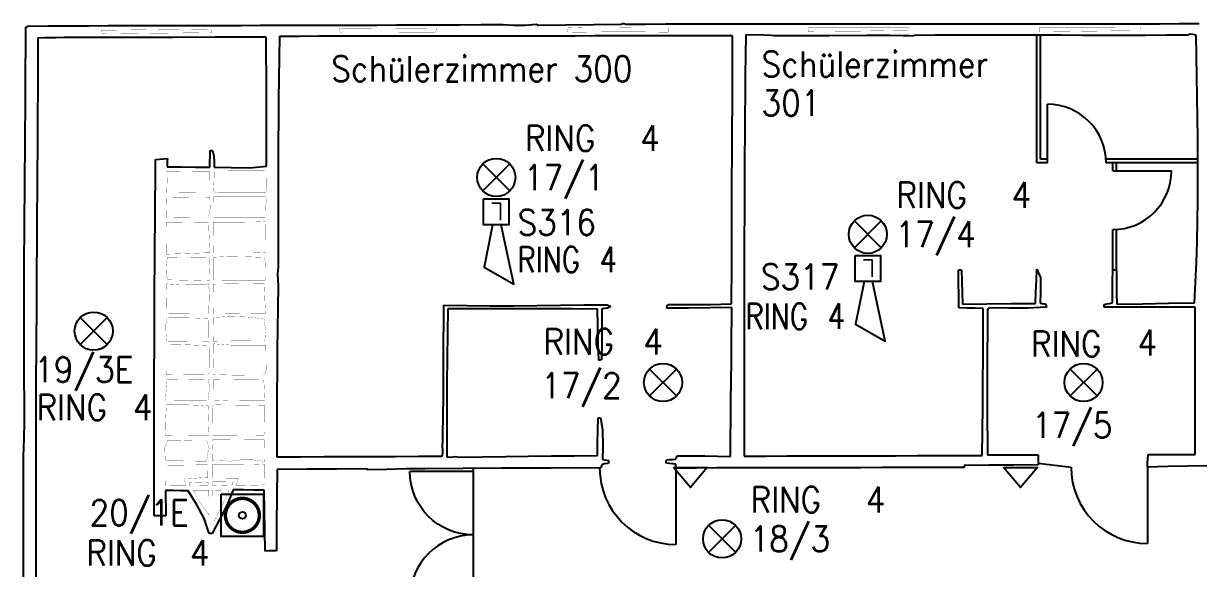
# Model space of a CAD drawing. Extents: x -9.7 to 15.4, y -4.5 to 14.4.
# Drawn here: x -9.65 to 4.21, y 7.98 to 14.4 of the extents above; entities that cross this region are included whole.
import ezdxf
from ezdxf.enums import TextEntityAlignment as Align

# ---------------------------------------------------------------- set-up
doc = ezdxf.new("R2010")
doc.units = 0
doc.header["$LTSCALE"] = 0.000394
doc.header["$MEASUREMENT"] = 0
doc.layers.get('0').update_dxf_attribs({"linetype": 'CONTINUOUS'})
for name, color, linetype in [('Grundriß', 7, 'CONTINUOUS'), ('Raumbezeichnung', 7, 'CONTINUOUS'), ('SECO-BRAND', 240, 'CONTINUOUS'), ('SECO-BRAND_LOOP', 81, 'CONTINUOUS')]:
    doc.layers.add(name, color=color, linetype=linetype)
doc.styles.add('ROMANS', font='romans.shx', dxfattribs={"width": 0.9})

# ---------------------------------------------------------------- blocks, each defined once
blk = doc.blocks.new('Tür')
at = {"layer": 'Grundriß', "linetype": 'Continuous'}
blk.add_line((0, 0), (0, 0.9), dxfattribs=at)
blk.add_arc((0, 0), 0.9, 0, 90, dxfattribs=at)
blk = doc.blocks.new('SecoS-opt')
for p, q in [((0.159, 0.159), (-0.159, -0.159)), ((-0.159, 0.159), (0.159, -0.159))]:
    blk.add_line(p, q)
blk.add_circle((0, 0), 0.225)
at = {"style": 'ROMANS', "width": 0.9, "flags": 1}
for tag, p in [('PRODUKT_1', (-0.344, -0.147)), ('PRODUKT_2', (-0.344, -0.597)), ('TECHNIK', (-0.344, -1.049)), ('SECOPOS', (-0.344, -1.511))]:
    blk.add_attdef(tag, text='', height=0.3, dxfattribs=at).set_placement(p, align=Align.RIGHT)
at = {"color": 81, "style": 'ROMANS', "width": 0.9}
for tag, p in [('MELDERNUMMER', (0.33, -0.131)), ('LINE_1', (0.33, -0.989)), ('LINE_2', (0.33, -1.441)), ('ZUSATZTEXT', (0.33, -1.886))]:
    blk.add_attdef(tag, p, '', height=0.3, dxfattribs=at)
at = {"layer": 'SECO-BRAND_LOOP', "color": 7, "style": 'ROMANS', "width": 0.8, "flags": 8}
blk.add_attdef('RING', (0.33, -0.579), '', height=0.3, dxfattribs=at)
at = {"layer": 'SECO-BRAND_LOOP', "color": 7, "style": 'ROMANS', "width": 0.8}
blk.add_attdef('RINGNUMMER', (1.294, -0.579), '', height=0.3, dxfattribs=at)
blk = doc.blocks.new('SecoS-indikator o mg')
blk.add_lwpolyline([(0.2, 0), (-0.2, 0), (0, 0.234)], close=True)
at = {"color": 81, "style": 'ROMANS', "width": 0.9, "flags": 1}
blk.add_attdef('MELDERNUMMER', (0.219, 0.425), '', height=0.3, dxfattribs=at)
at = {"style": 'ROMANS', "width": 0.9, "flags": 1}
for tag, p in [('PRODUKT_1', (-0.267, -0.029)), ('PRODUKT_2', (-0.267, -0.479)), ('TECHNIK', (-0.267, -0.931)), ('SECOPOS', (-0.267, -1.393))]:
    blk.add_attdef(tag, text='', height=0.3, dxfattribs=at).set_placement(p, align=Align.RIGHT)
at = {"color": 81, "style": 'ROMANS', "width": 0.9}
for tag, p in [('LINE_1', (0.219, -0.023)), ('LINE_2', (0.219, -0.475)), ('ZUSATZTEXT', (0.219, -0.92))]:
    blk.add_attdef(tag, p, '', height=0.3, dxfattribs=at)
at = {"layer": 'SECO-BRAND_LOOP', "color": 7, "style": 'ROMANS', "width": 0.8}
for tag, p, flags in [('RING', (0.219, 0.874), 9), ('RINGNUMMER', (1.183, 0.874), 1)]:
    blk.add_attdef(tag, p, '', height=0.3, dxfattribs=dict(at, flags=flags))
blk = doc.blocks.new('SecoS-dkm')
blk.add_lwpolyline([(-0.25, 0.25), (0.25, 0.25), (0.25, -0.25), (-0.25, -0.25)], close=True)
at = {"const_width": 0.4}
for points in [[(-0.02, 0, -1), (0.02, 0, 0.956007)], [(-0.02, 0, 1), (0.02, 0, -0.956007)]]:
    blk.add_lwpolyline(points, format="xyb", dxfattribs=at)
blk.add_circle((0, 0), 0.04)
at = {"style": 'ROMANS', "width": 0.9, "flags": 1}
for tag, p in [('PRODUKT_1', (-0.344, -0.147)), ('PRODUKT_2', (-0.344, -0.597)), ('TECHNIK', (-0.344, -1.049)), ('SECOPOS', (-0.344, -1.511))]:
    blk.add_attdef(tag, text='', height=0.3, dxfattribs=at).set_placement(p, align=Align.RIGHT)
at = {"color": 81, "style": 'ROMANS', "width": 0.9}
for tag, p in [('MELDERNUMMER', (0.33, -0.131)), ('LINE_1', (0.33, -0.579)), ('LINE_2', (0.33, -1.031)), ('ZUSATZTEXT', (0.33, -1.476))]:
    blk.add_attdef(tag, p, '', height=0.3, dxfattribs=at)
at = {"layer": 'SECO-BRAND_LOOP', "color": 7, "style": 'ROMANS', "width": 0.8, "flags": 8}
blk.add_attdef('RING', (0.33, 0.317), '', height=0.3, dxfattribs=at)
at = {"layer": 'SECO-BRAND_LOOP', "color": 7, "style": 'ROMANS', "width": 0.8}
blk.add_attdef('RINGNUMMER', (1.294, 0.317), '', height=0.3, dxfattribs=at)
blk = doc.blocks.new('SecoS-sirene loop')
blk.add_lwpolyline([(0.044, 0.307), (0.144, 0.807), (-0.206, 1.007), (-0.056, 0.307)])
blk.add_lwpolyline([(0.15, 0), (-0.15, 0), (-0.15, 0.306), (0.15, 0.306)], close=True)
at = {"color": 82, "style": 'ROMANS'}
blk.add_text('L', height=0.2, dxfattribs=at).set_placement((-0.085, 0.051))
at = {"style": 'ROMANS', "width": 0.9, "flags": 1}
for tag, p in [('PRODUKT_1', (-0.344, 0.022)), ('PRODUKT_2', (-0.344, -0.428)), ('TECHNIK', (-0.344, -0.88)), ('SECOPOS', (-0.344, -1.342))]:
    blk.add_attdef(tag, text='', height=0.3, dxfattribs=at).set_placement(p, align=Align.RIGHT)
at = {"color": 81, "style": 'ROMANS', "width": 0.9}
for tag, p in [('MELDERNUMMER', (0.33, 0.038)), ('LINE_1', (0.33, -0.41)), ('LINE_2', (0.33, -0.861)), ('ZUSATZTEXT', (0.33, -1.307))]:
    blk.add_attdef(tag, p, '', height=0.3, dxfattribs=at)
at = {"layer": 'SECO-BRAND_LOOP', "color": 7, "style": 'ROMANS', "width": 0.8, "flags": 8}
blk.add_attdef('RING', (0.33, 0.487), '', height=0.3, dxfattribs=at)
at = {"layer": 'SECO-BRAND_LOOP', "color": 7, "style": 'ROMANS', "width": 0.8}
blk.add_attdef('RINGNUMMER', (1.294, 0.487), '', height=0.3, dxfattribs=at)

msp = doc.modelspace()

# ---------------------------------------------------------------- linework, layer by layer
at = {"layer": 'Grundriß', "linetype": 'Continuous'}
for p, q in [((-9.624, 14.114), (-9.623, 14.358)), ((-9.623, 14.358), (-9.615, 14.363)), ((-9.623, 14.358), (-9.623, 14.358)), ((-9.615, 14.363), (-9.607, 14.368)), ((-9.607, 14.368), (-9.598, 14.372)), ((-9.598, 14.372), (-9.357, 14.374)), ((-9.357, 14.374), (-9.119, 14.375)), ((-9.119, 14.375), (-8.885, 14.376)), ((-8.885, 14.376), (-8.654, 14.377)), ((-8.654, 14.377), (-8.425, 14.377)), ((-8.425, 14.377), (-8.198, 14.378)), ((-8.198, 14.378), (-7.972, 14.378)), ((-7.972, 14.378), (-7.748, 14.379)), ((-7.748, 14.379), (-7.525, 14.379)), ((-7.525, 14.379), (-7.302, 14.38)), ((-7.302, 14.38), (-7.079, 14.38)), ((-7.079, 14.38), (-6.856, 14.381)), ((-6.856, 14.381), (-6.631, 14.381)), ((-6.631, 14.381), (-6.406, 14.382)), ((-6.406, 14.382), (-6.179, 14.382)), ((-6.179, 14.382), (-5.95, 14.383)), ((-5.95, 14.383), (-5.718, 14.383)), ((-5.718, 14.383), (-5.484, 14.384)), ((-5.484, 14.384), (-5.246, 14.385)), ((-5.246, 14.385), (-5.004, 14.386)), ((-5.004, 14.386), (-4.759, 14.387)), ((-4.759, 14.387), (-4.509, 14.388)), ((-4.509, 14.388), (-4.254, 14.389)), ((-4.254, 14.389), (-3.993, 14.39)), ((-3.993, 14.39), (-3.871, 14.381)), ((-3.871, 14.381), (-3.732, 14.383)), ((-3.732, 14.383), (-3.605, 14.395)), ((-3.605, 14.395), (-3.597, 14.391)), ((-3.597, 14.391), (-3.588, 14.387)), ((-3.588, 14.387), (-3.579, 14.384)), ((-3.579, 14.384), (-3.253, 14.388)), ((-3.253, 14.388), (-2.927, 14.391)), ((-2.927, 14.391), (-2.601, 14.395)), ((-2.601, 14.395), (-2.583, 14.401)), ((-2.583, 14.401), (-2.568, 14.402)), ((-2.568, 14.402), (-2.547, 14.395)), ((-2.547, 14.395), (-2.314, 14.396)), ((-2.314, 14.396), (-2.081, 14.397)), ((-2.081, 14.397), (-1.848, 14.398)), ((-1.848, 14.398), (-1.615, 14.399)), ((-1.615, 14.399), (-1.382, 14.399)), ((-1.382, 14.399), (-1.149, 14.4)), ((-1.149, 14.4), (-0.916, 14.4)), ((-0.916, 14.4), (-0.683, 14.4)), ((-0.683, 14.4), (-0.45, 14.4)), ((-0.45, 14.4), (-0.217, 14.4)), ((-0.217, 14.4), (0.016, 14.4)), ((0.016, 14.4), (0.249, 14.4)), ((0.249, 14.4), (0.483, 14.4)), ((0.483, 14.4), (0.716, 14.4)), ((0.716, 14.4), (0.949, 14.399)), ((0.949, 14.399), (1.182, 14.399)), ((1.182, 14.399), (1.415, 14.399)), ((1.415, 14.399), (1.648, 14.399)), ((1.648, 14.399), (1.881, 14.399)), ((1.881, 14.399), (2.114, 14.399)), ((2.114, 14.399), (2.348, 14.399)), ((2.348, 14.399), (2.581, 14.399)), ((2.581, 14.399), (2.814, 14.399)), ((2.814, 14.399), (3.047, 14.399)), ((3.047, 14.399), (3.28, 14.399)), ((3.28, 14.399), (3.513, 14.4)), ((3.513, 14.4), (3.746, 14.4)), ((3.746, 14.4), (3.98, 14.401)), ((3.98, 14.401), (4.213, 14.402)), ((4.11, 14.275), (4.08, 14.265)), ((4.141, 14.273), (4.11, 14.275)), ((4.178, 14.264), (4.141, 14.273)), ((-9.412, 14.232), (-9.48, 14.23)), ((-9.48, 14.23), (-9.48, 14.149)), ((-9.48, 14.149), (-9.48, 14.073)), ((-9.345, 14.233), (-9.412, 14.232)), ((-9.267, 14.235), (-9.345, 14.233)), ((-9.166, 14.236), (-9.267, 14.235)), ((-9.029, 14.237), (-9.166, 14.236)), ((-8.845, 14.238), (-9.029, 14.237)), ((-8.601, 14.238), (-8.845, 14.238)), ((-8.286, 14.239), (-8.601, 14.238)), ((-7.886, 14.239), (-8.286, 14.239)), ((-7.391, 14.24), (-7.886, 14.239)), ((-6.787, 14.241), (-7.391, 14.24)), ((-6.785, 13.587), (-6.787, 14.241)), ((-6.63, 14.25), (-6.635, 14.001)), ((-6.397, 14.25), (-6.63, 14.25)), ((-6.165, 14.251), (-6.397, 14.25)), ((-5.933, 14.251), (-6.165, 14.251)), ((-5.7, 14.251), (-5.933, 14.251)), ((-5.468, 14.252), (-5.7, 14.251)), ((-5.236, 14.252), (-5.468, 14.252)), ((-5.004, 14.252), (-5.236, 14.252)), ((-4.772, 14.253), (-5.004, 14.252)), ((-4.54, 14.253), (-4.772, 14.253)), ((-4.308, 14.253), (-4.54, 14.253)), ((-4.076, 14.253), (-4.308, 14.253)), ((-3.844, 14.254), (-4.076, 14.253)), ((-3.612, 14.254), (-3.844, 14.254)), ((-3.38, 14.254), (-3.612, 14.254)), ((-3.148, 14.254), (-3.38, 14.254)), ((-2.916, 14.255), (-3.148, 14.254)), ((-2.683, 14.255), (-2.916, 14.255)), ((-2.451, 14.255), (-2.683, 14.255)), ((-2.219, 14.256), (-2.451, 14.255)), ((-1.986, 14.256), (-2.219, 14.256)), ((-1.754, 14.256), (-1.986, 14.256)), ((-1.521, 14.257), (-1.754, 14.256)), ((-1.289, 14.257), (-1.521, 14.257)), ((-1.288, 14.053), (-1.289, 14.257)), ((-1.131, 14.268), (-1.135, 14.03)), ((-0.92, 14.266), (-1.131, 14.268)), ((-0.833, 14.262), (-0.92, 14.266)), ((-0.796, 14.255), (-0.833, 14.262)), ((-0.144, 14.258), (-0.796, 14.255)), ((0.296, 14.259), (-0.144, 14.258)), ((0.57, 14.259), (0.296, 14.259)), ((0.722, 14.258), (0.57, 14.259)), ((0.799, 14.256), (0.722, 14.258)), ((0.847, 14.252), (0.799, 14.256)), ((0.85, 14.255), (0.847, 14.252)), ((0.854, 14.259), (0.85, 14.255)), ((0.857, 14.262), (0.854, 14.259)), ((1.103, 14.265), (0.857, 14.262)), ((1.349, 14.266), (1.103, 14.265)), ((1.596, 14.266), (1.349, 14.266)), ((1.843, 14.266), (1.596, 14.266)), ((2.091, 14.265), (1.843, 14.266)), ((2.339, 14.264), (2.091, 14.265)), ((2.302, 12.758), (2.302, 14.264)), ((2.587, 14.263), (2.339, 14.264)), ((2.344, 12.802), (2.344, 14.264)), ((2.836, 14.262), (2.587, 14.263)), ((3.084, 14.262), (2.836, 14.262)), ((3.333, 14.261), (3.084, 14.262)), ((3.582, 14.262), (3.333, 14.261)), ((3.831, 14.263), (3.582, 14.262)), ((4.08, 14.265), (3.831, 14.263)), ((4.182, 14.022), (4.178, 14.264)), ((-9.625, 13.869), (-9.624, 14.114)), ((-9.48, 14.073), (-9.48, 13.998)), ((-9.48, 13.998), (-9.48, 13.921)), ((-6.635, 14.001), (-6.639, 13.753)), ((-1.288, 13.873), (-1.288, 14.053)), ((-1.135, 14.03), (-1.138, 13.793)), ((4.187, 13.78), (4.182, 14.022)), ((-9.626, 13.624), (-9.625, 13.869)), ((-9.48, 13.921), (-9.481, 13.839)), ((-1.289, 13.708), (-1.288, 13.873)), ((-9.481, 13.75), (-9.482, 13.651)), ((-9.481, 13.839), (-9.481, 13.75)), ((-6.639, 13.753), (-6.642, 13.506)), ((-1.138, 13.793), (-1.14, 13.556)), ((4.191, 13.536), (4.187, 13.78)), ((-9.628, 13.379), (-9.626, 13.624)), ((-9.482, 13.651), (-9.483, 13.539)), ((-6.785, 13.15), (-6.785, 13.587)), ((-1.289, 13.551), (-1.289, 13.708)), ((-9.483, 13.539), (-9.484, 13.411)), ((-6.642, 13.506), (-6.644, 13.258)), ((-1.29, 13.392), (-1.289, 13.551)), ((-1.14, 13.556), (-1.143, 13.32)), ((4.195, 13.292), (4.191, 13.536)), ((-9.63, 13.135), (-9.628, 13.379)), ((-9.484, 13.411), (-9.485, 13.264)), ((-1.291, 13.225), (-1.29, 13.392)), ((-1.143, 13.32), (-1.145, 13.083)), ((-9.485, 13.264), (-9.486, 13.095)), ((-6.644, 13.258), (-6.646, 13.011)), ((-1.292, 13.039), (-1.291, 13.225)), ((4.198, 13.047), (4.195, 13.292)), ((-9.631, 12.89), (-9.63, 13.135)), ((-9.486, 13.095), (-9.487, 12.902)), ((-6.786, 12.889), (-6.785, 13.15)), ((-1.293, 12.828), (-1.292, 13.039)), ((-1.145, 13.083), (-1.146, 12.846)), ((4.2, 12.802), (4.198, 13.047)), ((-9.633, 12.645), (-9.631, 12.89)), ((-9.487, 12.902), (-9.489, 12.682)), ((-7.45, 12.838), (-7.448, 12.903)), ((-7.448, 12.903), (-7.439, 12.903)), ((-7.439, 12.903), (-7.43, 12.904)), ((-7.43, 12.904), (-7.421, 12.904)), ((-7.421, 12.904), (-7.404, 12.842)), ((-6.786, 12.761), (-6.786, 12.889)), ((-6.646, 13.011), (-6.647, 12.764)), ((-8.094, 12.551), (-8.092, 12.798)), ((-8.092, 12.798), (-8.046, 12.802)), ((-8.046, 12.802), (-8, 12.806)), ((-8, 12.806), (-7.954, 12.811)), ((-7.955, 12.778), (-7.956, 12.745)), ((-7.954, 12.811), (-7.955, 12.778)), ((-7.453, 12.71), (-7.451, 12.774)), ((-7.451, 12.774), (-7.45, 12.838)), ((-7.404, 12.842), (-7.4, 12.773)), ((-7.4, 12.773), (-7.4, 12.71)), ((-6.783, 12.722), (-6.786, 12.761)), ((-6.647, 12.764), (-6.647, 12.517)), ((-1.295, 12.583), (-1.293, 12.828)), ((-1.146, 12.846), (-1.148, 12.61)), ((2.426, 12.758), (2.302, 12.758)), ((2.426, 12.802), (2.344, 12.802)), ((4.2, 12.802), (3.117, 12.802)), ((4.2, 12.758), (3.118, 12.758)), ((3.195, 12.664), (3.195, 12.758)), ((3.24, 12.664), (3.24, 12.758)), ((4.2, 12.558), (4.2, 12.802)), ((-9.635, 12.4), (-9.633, 12.645)), ((-9.489, 12.682), (-9.49, 12.431)), ((-7.956, 12.745), (-7.956, 12.712)), ((-7.956, 12.712), (-7.788, 12.711)), ((-7.788, 12.711), (-7.621, 12.71)), ((-7.621, 12.71), (-7.453, 12.71)), ((-7.4, 12.71), (-7.2, 12.704)), ((-7.2, 12.704), (-6.981, 12.7)), ((-6.981, 12.7), (-6.783, 12.722)), ((-8.096, 12.303), (-8.094, 12.551)), ((-6.647, 12.517), (-6.647, 12.27)), ((-1.296, 12.296), (-1.295, 12.583)), ((-1.148, 12.61), (-1.149, 12.373)), ((4.199, 12.314), (4.2, 12.558)), ((-9.637, 12.156), (-9.635, 12.4)), ((-9.49, 12.431), (-9.492, 12.147)), ((-1.149, 12.373), (-1.149, 12.136)), ((-8.099, 12.055), (-8.096, 12.303)), ((-6.647, 12.27), (-6.647, 12.023)), ((-1.297, 11.958), (-1.296, 12.296)), ((4.196, 12.07), (4.199, 12.314)), ((-9.639, 11.911), (-9.637, 12.156)), ((-9.492, 12.147), (-9.494, 11.828)), ((-1.149, 12.136), (-1.15, 11.9)), ((4.191, 11.828), (4.196, 12.07)), ((-8.1, 11.808), (-8.099, 12.055)), ((-6.647, 12.023), (-6.647, 11.775)), ((-1.298, 11.561), (-1.297, 11.958)), ((3.195, 11.496), (3.195, 11.972)), ((3.24, 11.488), (3.24, 11.973)), ((-9.641, 11.666), (-9.639, 11.911)), ((-9.494, 11.828), (-9.496, 11.469)), ((-8.102, 11.56), (-8.1, 11.808)), ((-1.15, 11.9), (-1.15, 11.664)), ((4.183, 11.587), (4.191, 11.828)), ((-9.642, 11.422), (-9.641, 11.666)), ((-6.647, 11.775), (-6.648, 11.528)), ((-1.15, 11.664), (-1.151, 11.427)), ((-8.104, 11.313), (-8.102, 11.56)), ((-6.648, 11.528), (-6.654, 11.453)), ((-1.299, 11.096), (-1.298, 11.561)), ((2.296, 11.373), (2.302, 11.508)), ((2.302, 11.508), (2.344, 11.407)), ((3.213, 11.499), (3.222, 11.502)), ((3.222, 11.502), (3.228, 11.497)), ((4.173, 11.347), (4.183, 11.587)), ((-9.643, 11.177), (-9.642, 11.422)), ((-9.496, 11.469), (-9.498, 11.07)), ((-6.654, 11.453), (-6.651, 11.381)), ((-6.651, 11.381), (-6.645, 11.309)), ((-1.151, 11.427), (-1.151, 11.191)), ((1.378, 11.349), (1.377, 11.498)), ((1.377, 11.498), (1.388, 11.498)), ((1.388, 11.498), (1.4, 11.499)), ((1.4, 11.499), (1.411, 11.5)), ((1.411, 11.5), (1.415, 11.365)), ((1.415, 11.365), (1.419, 11.229)), ((2.29, 11.238), (2.296, 11.373)), ((2.344, 11.407), (2.345, 11.234)), ((3.192, 11.239), (3.194, 11.367)), ((3.194, 11.367), (3.195, 11.496)), ((3.195, 11.496), (3.204, 11.498)), ((3.204, 11.498), (3.213, 11.499)), ((3.228, 11.497), (3.234, 11.492)), ((3.234, 11.492), (3.24, 11.488)), ((3.24, 11.488), (3.241, 11.356)), ((-8.105, 11.066), (-8.104, 11.313)), ((-6.645, 11.309), (-6.651, 11.056)), ((1.38, 11.2), (1.378, 11.349)), ((1.419, 11.229), (1.423, 11.094)), ((2.285, 11.103), (2.29, 11.238)), ((2.345, 11.234), (2.338, 11.104)), ((3.191, 11.11), (3.192, 11.239)), ((3.241, 11.356), (3.241, 11.225)), ((3.241, 11.225), (3.242, 11.093)), ((4.159, 11.11), (4.173, 11.347)), ((-9.643, 10.932), (-9.643, 11.177)), ((-3.042, 11.084), (-2.767, 11.086)), ((-2.767, 11.086), (-2.753, 11.079)), ((-2.055, 11.08), (-2.046, 11.091)), ((-2.046, 11.091), (-1.798, 11.091)), ((-1.798, 11.091), (-1.549, 11.09)), ((-1.549, 11.09), (-1.299, 11.096)), ((-1.151, 11.191), (-1.151, 10.955)), ((1.382, 11.051), (1.38, 11.2)), ((1.423, 11.094), (1.71, 11.097)), ((1.71, 11.097), (1.998, 11.1)), ((1.998, 11.1), (2.285, 11.103)), ((2.338, 11.104), (2.36, 11.101)), ((2.36, 11.101), (2.382, 11.098)), ((2.382, 11.098), (2.404, 11.096)), ((2.404, 11.096), (2.408, 11.084)), ((3.093, 11.091), (3.126, 11.097)), ((3.094, 11.081), (3.093, 11.091)), ((3.126, 11.097), (3.158, 11.103)), ((3.158, 11.103), (3.191, 11.11)), ((3.242, 11.093), (3.547, 11.098)), ((3.547, 11.098), (3.853, 11.104)), ((3.853, 11.104), (4.159, 11.11)), ((-9.498, 11.07), (-9.5, 10.625)), ((-8.106, 10.819), (-8.105, 11.066)), ((-6.651, 11.056), (-6.656, 10.803)), ((-4.696, 10.448), (-4.692, 11.081)), ((-4.692, 11.081), (-4.421, 11.076)), ((-4.648, 11.039), (-4.651, 10.748)), ((-4.354, 11.038), (-4.648, 11.039)), ((-4.421, 11.076), (-4.147, 11.075)), ((-4.06, 11.037), (-4.354, 11.038)), ((-4.147, 11.075), (-3.872, 11.075)), ((-3.766, 11.037), (-4.06, 11.037)), ((-3.872, 11.075), (-3.595, 11.078)), ((-3.472, 11.037), (-3.766, 11.037)), ((-3.595, 11.078), (-3.319, 11.081)), ((-3.178, 11.037), (-3.472, 11.037)), ((-3.319, 11.081), (-3.042, 11.084)), ((-2.883, 11.036), (-3.178, 11.037)), ((-2.878, 10.834), (-2.883, 11.036)), ((-2.83, 11.037), (-2.831, 10.837)), ((-2.794, 11.041), (-2.83, 11.037)), ((-2.762, 11.048), (-2.794, 11.041)), ((-2.724, 11.065), (-2.762, 11.048)), ((-2.753, 11.079), (-2.738, 11.072)), ((-2.738, 11.072), (-2.724, 11.065)), ((-2.064, 11.045), (-2.06, 11.068)), ((-1.809, 11.048), (-2.064, 11.045)), ((-2.06, 11.068), (-2.055, 11.08)), ((-1.554, 11.051), (-1.809, 11.048)), ((-1.298, 11.053), (-1.554, 11.051)), ((-1.297, 11.009), (-1.298, 11.053)), ((-1.297, 10.912), (-1.297, 11.009)), ((-1.151, 10.955), (-1.151, 10.718)), ((1.477, 11.048), (1.382, 11.051)), ((1.573, 11.046), (1.477, 11.048)), ((1.669, 11.044), (1.573, 11.046)), ((1.669, 10.753), (1.669, 11.044)), ((1.729, 11.04), (1.719, 11.036)), ((1.719, 11.036), (1.719, 10.885)), ((1.739, 11.045), (1.729, 11.04)), ((1.748, 11.05), (1.739, 11.045)), ((1.969, 11.046), (1.748, 11.05)), ((2.191, 11.046), (1.969, 11.046)), ((2.415, 11.059), (2.191, 11.046)), ((2.408, 11.084), (2.411, 11.072)), ((2.411, 11.072), (2.415, 11.059)), ((3.094, 11.07), (3.094, 11.081)), ((3.094, 11.059), (3.094, 11.07)), ((3.452, 11.059), (3.094, 11.059)), ((3.81, 11.059), (3.452, 11.059)), ((4.168, 11.06), (3.81, 11.059)), ((4.168, 10.771), (4.168, 11.06)), ((-9.643, 10.687), (-9.643, 10.932)), ((-8.107, 10.572), (-8.106, 10.819)), ((-2.872, 10.632), (-2.878, 10.834)), ((-2.831, 10.837), (-2.831, 10.638)), ((-1.299, 10.727), (-1.297, 10.912)), ((1.719, 10.885), (1.717, 10.736)), ((-9.643, 10.443), (-9.643, 10.687)), ((-6.656, 10.803), (-6.659, 10.551)), ((-4.651, 10.748), (-4.653, 10.456)), ((-1.302, 10.419), (-1.299, 10.727)), ((-1.151, 10.718), (-1.151, 10.482)), ((1.668, 10.463), (1.669, 10.753)), ((1.717, 10.736), (1.716, 10.548)), ((4.168, 10.481), (4.168, 10.771)), ((-9.5, 10.625), (-9.503, 10.134)), ((-8.108, 10.325), (-8.107, 10.572)), ((-6.659, 10.551), (-6.66, 10.299)), ((-2.866, 10.431), (-2.872, 10.632)), ((-2.831, 10.638), (-2.832, 10.439)), ((1.716, 10.548), (1.715, 10.277)), ((-9.642, 10.198), (-9.643, 10.443)), ((-4.699, 10.019), (-4.696, 10.448)), ((-4.653, 10.456), (-4.656, 10.165)), ((-2.855, 10.433), (-2.866, 10.431)), ((-2.843, 10.436), (-2.855, 10.433)), ((-2.832, 10.439), (-2.843, 10.436)), ((-1.307, 9.955), (-1.302, 10.419)), ((-1.151, 10.482), (-1.151, 10.246)), ((1.665, 10.174), (1.668, 10.463)), ((4.168, 10.192), (4.168, 10.481)), ((-8.109, 10.078), (-8.108, 10.325)), ((-6.66, 10.299), (-6.661, 10.048)), ((1.715, 10.277), (1.715, 9.881)), ((-9.64, 9.953), (-9.642, 10.198)), ((-9.503, 10.134), (-9.505, 9.592)), ((-4.656, 10.165), (-4.658, 9.873)), ((-1.151, 10.246), (-1.151, 10.01)), ((1.662, 9.885), (1.665, 10.174)), ((4.168, 9.902), (4.168, 10.192)), ((-8.11, 9.831), (-8.109, 10.078)), ((-6.661, 10.048), (-6.661, 9.797)), ((-4.701, 9.748), (-4.699, 10.019)), ((-1.151, 10.01), (-1.151, 9.773)), ((-9.638, 9.709), (-9.64, 9.953)), ((-4.658, 9.873), (-4.658, 9.583)), ((-1.312, 9.299), (-1.307, 9.955)), ((1.659, 9.597), (1.662, 9.885)), ((1.715, 9.881), (1.717, 9.318)), ((4.168, 9.613), (4.168, 9.902)), ((-9.644, 9.505), (-9.638, 9.709)), ((-8.11, 9.584), (-8.11, 9.831)), ((-6.661, 9.797), (-6.661, 9.545)), ((-4.704, 9.588), (-4.701, 9.748)), ((-2.876, 9.605), (-2.872, 9.752)), ((-2.872, 9.752), (-2.864, 9.752)), ((-2.864, 9.752), (-2.855, 9.752)), ((-2.855, 9.752), (-2.846, 9.753)), ((-2.846, 9.753), (-2.821, 9.615)), ((-1.151, 9.773), (-1.151, 9.537)), ((-9.505, 9.592), (-9.503, 6.314)), ((-8.111, 9.337), (-8.11, 9.584)), ((-4.707, 9.492), (-4.704, 9.588)), ((-4.658, 9.583), (-4.656, 9.294)), ((-2.88, 9.457), (-2.876, 9.605)), ((-2.821, 9.615), (-2.819, 9.414)), ((1.656, 9.31), (1.659, 9.597)), ((4.168, 9.323), (4.168, 9.613)), ((-9.65, 9.302), (-9.644, 9.505)), ((-6.661, 9.545), (-6.661, 9.294)), ((-4.71, 9.416), (-4.707, 9.492)), ((-2.883, 9.31), (-2.88, 9.457)), ((-1.151, 9.537), (-1.152, 9.301)), ((-9.649, 6.368), (-9.65, 9.302)), ((-8.111, 9.091), (-8.111, 9.337)), ((-6.661, 9.294), (-6.383, 9.295)), ((-6.383, 9.295), (-6.104, 9.296)), ((-6.104, 9.296), (-5.826, 9.297)), ((-5.826, 9.297), (-5.548, 9.298)), ((-5.548, 9.298), (-5.269, 9.299)), ((-5.269, 9.299), (-4.991, 9.3)), ((-4.991, 9.3), (-4.712, 9.301)), ((-4.712, 9.301), (-4.705, 9.34)), ((-4.704, 9.374), (-4.71, 9.416)), ((-4.705, 9.34), (-4.704, 9.374)), ((-4.656, 9.294), (-4.611, 9.289)), ((-4.611, 9.289), (-4.558, 9.299)), ((-4.558, 9.299), (-4.502, 9.29)), ((-4.502, 9.29), (-4.232, 9.294)), ((-4.232, 9.294), (-3.962, 9.297)), ((-3.962, 9.297), (-3.693, 9.3)), ((-3.693, 9.3), (-3.423, 9.304)), ((-3.423, 9.304), (-3.153, 9.307)), ((-3.153, 9.307), (-2.883, 9.31)), ((-2.819, 9.414), (-2.821, 9.261)), ((-1.952, 9.28), (-1.947, 9.292)), ((-1.947, 9.292), (-1.942, 9.305)), ((-1.942, 9.305), (-1.802, 9.304)), ((-1.802, 9.304), (-1.616, 9.305)), ((-1.616, 9.305), (-1.312, 9.299)), ((-1.152, 9.301), (-0.896, 9.303)), ((-1.152, 9.301), (-1.152, 9.301)), ((-0.896, 9.303), (-0.642, 9.304)), ((-0.642, 9.304), (-0.387, 9.305)), ((-0.387, 9.305), (-0.132, 9.306)), ((-0.132, 9.306), (0.123, 9.306)), ((0.123, 9.306), (0.378, 9.307)), ((0.378, 9.307), (0.633, 9.307)), ((0.633, 9.307), (0.888, 9.308)), ((0.888, 9.308), (1.144, 9.308)), ((1.144, 9.308), (1.399, 9.309)), ((1.399, 9.309), (1.656, 9.31)), ((1.717, 9.318), (1.916, 9.317)), ((1.916, 9.317), (2.115, 9.317)), ((2.115, 9.317), (2.315, 9.317)), ((2.315, 9.317), (2.315, 9.278)), ((3.609, 9.271), (3.613, 9.32)), ((3.613, 9.32), (3.68, 9.322)), ((3.68, 9.322), (3.829, 9.321)), ((3.829, 9.321), (4.168, 9.323)), ((-6.309, 9.147), (-6.659, 9.145)), ((-5.958, 9.149), (-6.309, 9.147)), ((-5.607, 9.151), (-5.958, 9.149)), ((-5.6, 9.148), (-5.607, 9.151)), ((-5.592, 9.144), (-5.6, 9.148)), ((-5.364, 9.146), (-5.585, 9.141)), ((-5.141, 9.152), (-5.364, 9.146)), ((-4.915, 9.153), (-5.141, 9.152)), ((-4.019, 9.16), (-4.915, 9.153)), ((-4.346, 9.154), (-4.346, 7.591)), ((-3.799, 9.16), (-4.019, 9.16)), ((-3.43, 9.162), (-3.799, 9.16)), ((-2.842, 9.165), (-3.43, 9.162)), ((-2.828, 9.201), (-2.842, 9.165)), ((-2.804, 9.213), (-2.828, 9.201)), ((-2.821, 9.261), (-2.797, 9.258)), ((-2.755, 9.216), (-2.804, 9.213)), ((-2.797, 9.258), (-2.772, 9.254)), ((-2.772, 9.254), (-2.747, 9.251)), ((-2.752, 9.228), (-2.755, 9.216)), ((-2.75, 9.239), (-2.752, 9.228)), ((-2.747, 9.251), (-2.75, 9.239)), ((-2.072, 9.241), (-2.066, 9.259)), ((-2.071, 9.231), (-2.072, 9.241)), ((-2.066, 9.221), (-2.071, 9.231)), ((-2.066, 9.259), (-2.03, 9.261)), ((-2.03, 9.217), (-2.066, 9.221)), ((-2.03, 9.261), (-1.994, 9.264)), ((-1.993, 9.213), (-2.03, 9.217)), ((-1.994, 9.264), (-1.957, 9.268)), ((-1.957, 9.209), (-1.993, 9.213)), ((-1.957, 9.268), (-1.952, 9.28)), ((-1.957, 9.193), (-1.957, 9.209)), ((-1.956, 9.177), (-1.957, 9.193)), ((-1.956, 9.161), (-1.956, 9.177)), ((-1.713, 9.162), (-1.956, 9.161)), ((-1.469, 9.163), (-1.713, 9.162)), ((-1.226, 9.164), (-1.469, 9.163)), ((-0.984, 9.164), (-1.226, 9.164)), ((-0.741, 9.165), (-0.984, 9.164)), ((-0.498, 9.165), (-0.741, 9.165)), ((-0.256, 9.166), (-0.498, 9.165)), ((-0.014, 9.166), (-0.256, 9.166)), ((0.229, 9.166), (-0.014, 9.166)), ((0.472, 9.167), (0.229, 9.166)), ((0.714, 9.167), (0.472, 9.167)), ((0.957, 9.168), (0.714, 9.167)), ((1.201, 9.168), (0.957, 9.168)), ((1.444, 9.169), (1.201, 9.168)), ((1.734, 9.194), (1.444, 9.19)), ((1.444, 9.19), (1.444, 9.183)), ((1.444, 9.183), (1.444, 9.176)), ((1.444, 9.176), (1.444, 9.169)), ((2.025, 9.197), (1.734, 9.194)), ((2.316, 9.2), (2.025, 9.197)), ((2.315, 9.278), (2.316, 9.239)), ((2.316, 9.239), (2.316, 9.2)), ((2.316, 9.219), (2.704, 9.172)), ((3.604, 9.172), (3.606, 9.221)), ((3.844, 9.179), (3.604, 9.172)), ((3.606, 9.221), (3.609, 9.271)), ((4.084, 9.184), (3.844, 9.179)), ((4.324, 9.187), (4.084, 9.184)), ((-8.111, 8.844), (-8.111, 9.091)), ((-6.659, 9.145), (-6.663, 8.825)), ((-5.585, 9.141), (-5.592, 9.144)), ((-7.886, 8.895), (-7.975, 8.897)), ((-7.975, 8.897), (-7.974, 8.797)), ((-7.797, 8.893), (-7.886, 8.895)), ((-7.707, 8.891), (-7.797, 8.893)), ((-7.608, 8.729), (-7.707, 8.891)), ((-7.177, 8.905), (-7.25, 8.727)), ((-7.056, 8.904), (-7.177, 8.905)), ((-6.935, 8.902), (-7.056, 8.904)), ((-6.814, 8.901), (-6.935, 8.902)), ((-6.809, 8.661), (-6.814, 8.901)), ((-8.111, 8.597), (-8.111, 8.844)), ((-7.974, 8.797), (-7.973, 8.698)), ((-6.663, 8.825), (-6.665, 8.505)), ((-8.065, 8.598), (-8.111, 8.597)), ((-8.018, 8.598), (-8.065, 8.598)), ((-7.972, 8.599), (-8.018, 8.598)), ((-7.973, 8.698), (-7.972, 8.599)), ((-7.52, 8.566), (-7.608, 8.729)), ((-7.25, 8.727), (-7.337, 8.556)), ((-6.805, 8.422), (-6.809, 8.661)), ((-7.462, 8.389), (-7.52, 8.566)), ((-7.337, 8.556), (-7.425, 8.39)), ((-6.665, 8.505), (-6.668, 8.185)), ((-7.45, 8.389), (-7.462, 8.389)), ((-7.438, 8.389), (-7.45, 8.389)), ((-7.425, 8.39), (-7.438, 8.389)), ((-6.8, 8.183), (-6.805, 8.422)), ((-6.757, 8.184), (-6.8, 8.183)), ((-6.712, 8.184), (-6.757, 8.184)), ((-6.668, 8.185), (-6.712, 8.184))]:
    msp.add_line(p, q, dxfattribs=at)
at = {"layer": 'Grundriß', "linetype": 'Continuous', "const_width": 0.0023}
for points in [[(-7.438, 14.295), (-7.76, 14.291), (-8.082, 14.288), (-8.404, 14.284), (-8.725, 14.281), (-8.725, 14.295), (-8.726, 14.309), (-8.726, 14.323), (-8.404, 14.326), (-8.082, 14.33), (-7.761, 14.333), (-7.439, 14.337), (-7.438, 14.323), (-7.438, 14.309)], [(-4.78, 14.313), (-4.787, 14.307), (-4.793, 14.301), (-4.8, 14.296), (-5.166, 14.295), (-5.532, 14.294), (-5.897, 14.294), (-5.906, 14.298), (-5.914, 14.302), (-5.922, 14.307), (-5.925, 14.319), (-5.927, 14.331), (-5.929, 14.343), (-5.898, 14.34), (-5.768, 14.339), (-5.432, 14.341), (-4.78, 14.345), (-4.78, 14.334), (-4.78, 14.324)], [(-2.047, 14.3), (-2.347, 14.303), (-2.645, 14.304), (-2.941, 14.302), (-3.237, 14.298), (-3.234, 14.315), (-3.231, 14.333), (-3.227, 14.351), (-3.104, 14.354), (-2.902, 14.353), (-2.567, 14.352), (-2.047, 14.353), (-2.047, 14.335), (-2.047, 14.317)], [(0.793, 14.321), (0.161, 14.312), (-0.175, 14.31), (-0.325, 14.309), (-0.398, 14.308), (-0.396, 14.323), (-0.395, 14.338), (-0.392, 14.354), (-0.098, 14.354), (0.197, 14.354), (0.491, 14.355), (0.786, 14.356), (0.788, 14.344), (0.791, 14.332)], [(3.526, 14.34), (3.522, 14.332), (3.519, 14.325), (3.516, 14.318), (3.22, 14.315), (2.925, 14.312), (2.63, 14.308), (2.336, 14.305), (2.335, 14.323), (2.335, 14.34), (2.335, 14.358), (2.631, 14.359), (2.927, 14.359), (3.223, 14.36), (3.52, 14.361), (3.522, 14.354), (3.524, 14.347)], [(-7.45, 12.412), (-7.62, 12.411), (-7.791, 12.409), (-7.961, 12.407), (-7.958, 12.492), (-7.955, 12.577), (-7.953, 12.662), (-7.786, 12.66), (-7.619, 12.658), (-7.453, 12.657), (-7.452, 12.575), (-7.451, 12.494)], [(-6.78, 12.473), (-6.784, 12.451), (-6.787, 12.43), (-6.791, 12.409), (-7.203, 12.409), (-7.363, 12.411), (-7.407, 12.418), (-7.41, 12.443), (-7.405, 12.516), (-7.4, 12.668), (-7.194, 12.666), (-6.989, 12.665), (-6.783, 12.664), (-6.782, 12.6), (-6.781, 12.536)], [(-7.448, 12.221), (-7.455, 12.185), (-7.462, 12.15), (-7.468, 12.114), (-7.635, 12.113), (-7.802, 12.111), (-7.968, 12.109), (-7.967, 12.187), (-7.965, 12.266), (-7.963, 12.345), (-7.793, 12.347), (-7.623, 12.349), (-7.452, 12.35), (-7.451, 12.307), (-7.45, 12.264)], [(-6.779, 12.324), (-6.796, 12.252), (-6.798, 12.182), (-6.798, 12.111), (-7.001, 12.111), (-7.204, 12.111), (-7.407, 12.112), (-7.407, 12.194), (-7.407, 12.277), (-7.406, 12.359), (-7.204, 12.359), (-7.001, 12.358), (-6.798, 12.358), (-6.792, 12.346), (-6.786, 12.335)], [(-7.453, 11.7), (-7.623, 11.694), (-7.793, 11.688), (-7.963, 11.683), (-7.965, 11.807), (-7.966, 11.931), (-7.967, 12.055), (-7.801, 12.057), (-7.634, 12.059), (-7.467, 12.061), (-7.463, 11.94), (-7.458, 11.82)], [(-6.794, 11.707), (-6.888, 11.702), (-7.048, 11.7), (-7.41, 11.7), (-7.411, 11.82), (-7.413, 11.941), (-7.414, 12.061), (-7.059, 12.061), (-6.899, 12.063), (-6.798, 12.068), (-6.796, 11.947), (-6.795, 11.827)], [(-7.452, 11.615), (-7.455, 11.533), (-7.458, 11.451), (-7.46, 11.369), (-7.623, 11.373), (-7.786, 11.377), (-7.949, 11.38), (-7.969, 11.453), (-7.964, 11.554), (-7.955, 11.644), (-7.791, 11.645), (-7.626, 11.647), (-7.461, 11.649), (-7.458, 11.637), (-7.455, 11.626)], [(-6.79, 11.42), (-6.794, 11.405), (-6.798, 11.391), (-6.801, 11.377), (-7.004, 11.377), (-7.207, 11.377), (-7.41, 11.378), (-7.41, 11.467), (-7.41, 11.557), (-7.409, 11.647), (-7.215, 11.656), (-7.008, 11.652), (-6.812, 11.645), (-6.793, 11.576), (-6.79, 11.491)], [(-7.459, 11.242), (-7.461, 11.153), (-7.464, 11.065), (-7.466, 10.977), (-7.633, 10.978), (-7.8, 10.979), (-7.966, 10.981), (-7.964, 11.098), (-7.962, 11.215), (-7.96, 11.333), (-7.813, 11.324), (-7.664, 11.321), (-7.512, 11.321), (-7.499, 11.327), (-7.485, 11.332), (-7.47, 11.338), (-7.467, 11.306), (-7.463, 11.274)], [(-6.796, 10.984), (-7.002, 10.982), (-7.208, 10.979), (-7.413, 10.977), (-7.412, 11.095), (-7.411, 11.212), (-7.409, 11.33), (-7.212, 11.333), (-7.013, 11.331), (-6.811, 11.334), (-6.806, 11.217), (-6.802, 11.1)], [(-6.794, 10.782), (-6.798, 10.743), (-6.801, 10.703), (-6.804, 10.664), (-7.006, 10.662), (-7.208, 10.66), (-7.409, 10.658), (-7.408, 10.751), (-7.407, 10.843), (-7.405, 10.937), (-7.216, 10.949), (-7.01, 10.942), (-6.814, 10.922), (-6.808, 10.875), (-6.801, 10.828)], [(-7.463, 10.657), (-7.63, 10.655), (-7.796, 10.654), (-7.962, 10.652), (-7.969, 10.74), (-7.973, 10.847), (-7.958, 10.931), (-7.796, 10.933), (-7.631, 10.93), (-7.466, 10.923), (-7.465, 10.834), (-7.464, 10.746)], [(-7.459, 10.285), (-7.465, 10.276), (-7.471, 10.267), (-7.476, 10.259), (-7.639, 10.26), (-7.801, 10.262), (-7.963, 10.264), (-7.962, 10.383), (-7.962, 10.501), (-7.962, 10.62), (-7.796, 10.617), (-7.631, 10.611), (-7.462, 10.604), (-7.461, 10.497), (-7.46, 10.391)], [(-6.789, 10.314), (-6.798, 10.294), (-6.807, 10.275), (-6.816, 10.255), (-7.019, 10.255), (-7.219, 10.258), (-7.416, 10.264), (-7.414, 10.384), (-7.411, 10.505), (-7.409, 10.626), (-7.206, 10.611), (-7, 10.609), (-6.792, 10.611), (-6.791, 10.512), (-6.79, 10.413)], [(-7.457, 10.104), (-7.463, 10.057), (-7.468, 10.01), (-7.474, 9.963), (-7.641, 9.962), (-7.809, 9.961), (-7.976, 9.96), (-7.97, 10.042), (-7.964, 10.123), (-7.957, 10.205), (-7.795, 10.207), (-7.632, 10.209), (-7.469, 10.211), (-7.465, 10.175), (-7.461, 10.14)], [(-6.806, 9.962), (-7.01, 9.962), (-7.216, 9.964), (-7.412, 9.956), (-7.412, 10.038), (-7.41, 10.121), (-7.409, 10.205), (-7.211, 10.203), (-7.014, 10.201), (-6.816, 10.2), (-6.812, 10.121), (-6.809, 10.041)], [(-7.462, 9.541), (-7.632, 9.542), (-7.802, 9.543), (-7.972, 9.545), (-7.976, 9.637), (-7.974, 9.731), (-7.965, 9.907), (-7.713, 9.906), (-7.585, 9.902), (-7.473, 9.894), (-7.469, 9.776), (-7.466, 9.658)], [(-6.802, 9.59), (-6.808, 9.575), (-6.815, 9.56), (-6.821, 9.545), (-7.02, 9.543), (-7.22, 9.542), (-7.419, 9.541), (-7.42, 9.662), (-7.421, 9.782), (-7.423, 9.903), (-7.382, 9.906), (-7.222, 9.905), (-6.805, 9.899), (-6.804, 9.796), (-6.803, 9.693)], [(-7.46, 9.392), (-7.471, 9.364), (-7.479, 9.326), (-7.49, 9.243), (-7.653, 9.244), (-7.816, 9.246), (-7.979, 9.248), (-7.984, 9.403), (-7.951, 9.486), (-7.806, 9.487), (-7.702, 9.491), (-7.598, 9.492), (-7.492, 9.493), (-7.481, 9.459), (-7.471, 9.425)], [(-6.809, 9.239), (-6.949, 9.259), (-7.094, 9.258), (-7.229, 9.24), (-7.262, 9.247), (-7.313, 9.251), (-7.426, 9.254), (-7.424, 9.335), (-7.421, 9.417), (-7.418, 9.498), (-7.216, 9.497), (-7.014, 9.495), (-6.812, 9.494), (-6.811, 9.409), (-6.81, 9.324)], [(-7.477, 9.051), (-7.568, 9.046), (-7.66, 9.04), (-7.751, 9.035), (-7.748, 9.007), (-7.745, 8.98), (-7.742, 8.953), (-7.82, 8.952), (-7.898, 8.951), (-7.976, 8.95), (-7.977, 9.031), (-7.978, 9.113), (-7.978, 9.194), (-7.812, 9.196), (-7.645, 9.198), (-7.479, 9.2), (-7.478, 9.15), (-7.477, 9.101)], [(-6.806, 8.963), (-6.918, 8.96), (-7.029, 8.957), (-7.14, 8.955), (-7.138, 8.971), (-7.13, 8.994), (-7.117, 9.038), (-7.219, 9.039), (-7.322, 9.04), (-7.424, 9.041), (-7.425, 9.094), (-7.425, 9.147), (-7.426, 9.2), (-7.099, 9.2), (-6.939, 9.202), (-6.809, 9.207), (-6.808, 9.125), (-6.807, 9.044)], [(-7.465, 8.987), (-7.469, 8.976), (-7.473, 8.966), (-7.476, 8.956), (-7.547, 8.955), (-7.618, 8.954), (-7.689, 8.953), (-7.689, 8.967), (-7.689, 8.981), (-7.689, 8.995), (-7.615, 8.992), (-7.54, 8.99)], [(-7.461, 8.604), (-7.529, 8.694), (-7.594, 8.798), (-7.646, 8.9), (-7.586, 8.901), (-7.525, 8.901), (-7.465, 8.902), (-7.467, 8.707), (-7.466, 8.63)], [(-7.189, 8.959), (-7.265, 8.956), (-7.341, 8.954), (-7.417, 8.952), (-7.419, 8.967), (-7.422, 8.982), (-7.423, 8.998), (-7.345, 8.999), (-7.267, 9), (-7.189, 9.001), (-7.189, 8.987), (-7.189, 8.973)], [(-7.231, 8.883), (-7.29, 8.761), (-7.349, 8.644), (-7.404, 8.526), (-7.41, 8.526), (-7.417, 8.526), (-7.423, 8.526), (-7.423, 8.651), (-7.423, 8.777), (-7.422, 8.903), (-7.361, 8.901), (-7.3, 8.899), (-7.238, 8.898), (-7.235, 8.893), (-7.233, 8.888)]]:
    msp.add_lwpolyline(points, close=True, dxfattribs=at)

# ---------------------------------------------------------------- block references
at = {"layer": 'Grundriß', "linetype": 'Continuous', "xscale": 0.7687702556845959, "yscale": 0.7687702556845959, "zscale": 0.7687702556845959}
msp.add_blockref('Tür', (2.426, 12.758), dxfattribs=at)
at = {"layer": 'Grundriß', "linetype": 'Continuous'}
for p, xscale, yscale, zscale, rotation in [((3.195, 12.664), 0.7687702556845959, 0.7687702556845959, 0.7687702556845959, 270), ((-4.346, 9.121), -0.8311563354827602, 0.8311563354827602, 0.8311563354827602, 90), ((-4.346, 7.625), 0.8311563354827602, 0.8311563354827602, 0.8311563354827602, 90)]:
    msp.add_blockref('Tür', p, dxfattribs=dict(at, xscale=xscale, yscale=yscale, zscale=zscale, rotation=rotation))
at = {"layer": 'Grundriß', "linetype": 'Continuous', "rotation": 180}
for p in [(-1.956, 9.161), (3.604, 9.172)]:
    msp.add_blockref('Tür', p, dxfattribs=at)
at = {"layer": 'SECO-BRAND', "linetype": 'Continuous'}
ref = msp.add_blockref('SecoS-opt', (-4.075, 12.587), dxfattribs=at)
ref.add_attrib('MELDERNUMMER', '17/1', (-3.75, 12.436), dxfattribs={"layer": '0', "color": 81, "height": 0.3, "style": 'ROMANS', "width": 0.9})
ref.add_attrib('RINGNUMMER', '4', (-2.379, 12.9), dxfattribs={"layer": 'SECO-BRAND_LOOP', "color": 7, "height": 0.3, "style": 'ROMANS', "width": 0.9})
ref.add_attrib('RING', 'RING', (-3.739, 12.9), dxfattribs={"layer": 'SECO-BRAND_LOOP', "color": 7, "height": 0.3, "style": 'ROMANS', "width": 0.9, "flags": 8})
ref = msp.add_blockref('SecoS-opt', (0.307, 11.917), dxfattribs=at)
ref.add_attrib('MELDERNUMMER', '17/4', (0.632, 11.767), dxfattribs={"layer": '0', "color": 81, "height": 0.3, "style": 'ROMANS', "width": 0.9})
ref.add_attrib('RINGNUMMER', '4', (2.003, 12.23), dxfattribs={"layer": 'SECO-BRAND_LOOP', "color": 7, "height": 0.3, "style": 'ROMANS', "width": 0.9})
ref.add_attrib('RING', 'RING', (0.643, 12.23), dxfattribs={"layer": 'SECO-BRAND_LOOP', "color": 7, "height": 0.3, "style": 'ROMANS', "width": 0.9, "flags": 8})
at = {"layer": 'SECO-BRAND'}
ref = msp.add_blockref('SecoS-sirene loop', (-4.075, 12.336), dxfattribs=dict(at, rotation=180))
ref.add_attrib('MELDERNUMMER', 'S316', (-3.825, 11.907), dxfattribs={"layer": '0', "color": 81, "height": 0.3, "style": 'ROMANS', "width": 0.9})
ref.add_attrib('RING', 'RING', (-3.827, 11.469), dxfattribs={"layer": 'SECO-BRAND_LOOP', "color": 7, "height": 0.3, "style": 'ROMANS', "width": 0.8, "flags": 8})
ref.add_attrib('RINGNUMMER', '4', (-2.856, 11.471), dxfattribs={"layer": 'SECO-BRAND_LOOP', "color": 7, "height": 0.3, "style": 'ROMANS', "width": 0.8})
ref = msp.add_blockref('SecoS-sirene loop', (0.307, 11.666), dxfattribs=dict(at, rotation=180))
ref.add_attrib('MELDERNUMMER', 'S317', (-0.955, 11.266), dxfattribs={"layer": '0', "color": 81, "height": 0.3, "style": 'ROMANS', "width": 0.9})
ref.add_attrib('RING', 'RING', (-1.138, 10.8), dxfattribs={"layer": 'SECO-BRAND_LOOP', "color": 7, "height": 0.3, "style": 'ROMANS', "width": 0.8, "flags": 8})
ref.add_attrib('RINGNUMMER', '4', (-0.167, 10.802), dxfattribs={"layer": 'SECO-BRAND_LOOP', "color": 7, "height": 0.3, "style": 'ROMANS', "width": 0.8})
at = {"layer": 'SECO-BRAND', "linetype": 'Continuous'}
ref = msp.add_blockref('SecoS-opt', (-8.822, 10.776), dxfattribs=at)
ref.add_attrib('MELDERNUMMER', '19/3E', (-9.524, 10.172), dxfattribs={"layer": '0', "color": 81, "height": 0.3, "style": 'ROMANS', "width": 0.9})
ref.add_attrib('RINGNUMMER', '4', (-8.359, 9.727), dxfattribs={"layer": 'SECO-BRAND_LOOP', "color": 7, "height": 0.3, "style": 'ROMANS', "width": 0.9})
ref.add_attrib('RING', 'RING', (-9.498, 9.727), dxfattribs={"layer": 'SECO-BRAND_LOOP', "color": 7, "height": 0.3, "style": 'ROMANS', "width": 0.9, "flags": 8})
ref = msp.add_blockref('SecoS-opt', (-2.108, 10.17), dxfattribs=at)
ref.add_attrib('MELDERNUMMER', '17/2', (-3.545, 9.984), dxfattribs={"layer": '0', "color": 81, "height": 0.3, "style": 'ROMANS', "width": 0.9})
ref.add_attrib('RINGNUMMER', '4', (-2.34, 10.502), dxfattribs={"layer": 'SECO-BRAND_LOOP', "color": 7, "height": 0.3, "style": 'ROMANS', "width": 0.9})
ref.add_attrib('RING', 'RING', (-3.519, 10.502), dxfattribs={"layer": 'SECO-BRAND_LOOP', "color": 7, "height": 0.3, "style": 'ROMANS', "width": 0.9, "flags": 8})
ref = msp.add_blockref('SecoS-opt', (2.851, 10.17), dxfattribs=at)
ref.add_attrib('MELDERNUMMER', '17/5', (2.243, 9.518), dxfattribs={"layer": '0', "color": 81, "height": 0.3, "style": 'ROMANS', "width": 0.9})
ref.add_attrib('RINGNUMMER', '4', (3.486, 10.489), dxfattribs={"layer": 'SECO-BRAND_LOOP', "color": 7, "height": 0.3, "style": 'ROMANS', "width": 0.9})
ref.add_attrib('RING', 'RING', (2.23, 10.476), dxfattribs={"layer": 'SECO-BRAND_LOOP', "color": 7, "height": 0.3, "style": 'ROMANS', "width": 0.9, "flags": 8})
at = {"layer": 'SECO-BRAND', "linetype": 'Continuous', "rotation": 180}
for p in [(-1.786, 9.168), (2.107, 9.168)]:
    msp.add_blockref('SecoS-indikator o mg', p, dxfattribs=at)
at = {"layer": 'SECO-BRAND', "linetype": 'Continuous'}
ref = msp.add_blockref('SecoS-opt', (-1.411, 8.327), dxfattribs=at)
ref.add_attrib('MELDERNUMMER', '18/3', (-1.087, 8.176), dxfattribs={"layer": '0', "color": 81, "height": 0.3, "style": 'ROMANS', "width": 0.9})
ref.add_attrib('RINGNUMMER', '4', (0.284, 8.639), dxfattribs={"layer": 'SECO-BRAND_LOOP', "color": 7, "height": 0.3, "style": 'ROMANS', "width": 0.9})
ref.add_attrib('RING', 'RING', (-1.076, 8.639), dxfattribs={"layer": 'SECO-BRAND_LOOP', "color": 7, "height": 0.3, "style": 'ROMANS', "width": 0.9, "flags": 8})
ref = msp.add_blockref('SecoS-dkm', (-7.069, 8.604), dxfattribs=at)
ref.add_attrib('MELDERNUMMER', '20/1E', (-8.871, 8.486), dxfattribs={"layer": '0', "color": 81, "height": 0.3, "style": 'ROMANS', "width": 0.9})
ref.add_attrib('RINGNUMMER', '4', (-7.687, 8.012), dxfattribs={"layer": 'SECO-BRAND_LOOP', "color": 7, "height": 0.3, "style": 'ROMANS', "width": 0.9})
ref.add_attrib('RING', 'RING', (-8.91, 8.012), dxfattribs={"layer": 'SECO-BRAND_LOOP', "color": 7, "height": 0.3, "style": 'ROMANS', "width": 0.9, "flags": 8})

# ---------------------------------------------------------------- texts
at = {"layer": 'Raumbezeichnung', "linetype": 'Continuous', "style": 'ROMANS', "width": 0.9}
for s, p in [('Schülerzimmer 300', (-6.022, 13.718)), ('Schülerzimmer', (-0.946, 13.773)), ('301', (-0.946, 13.315))]:
    msp.add_text(s, height=0.3, dxfattribs=at).set_placement(p)

doc.saveas('drawing.dxf')
